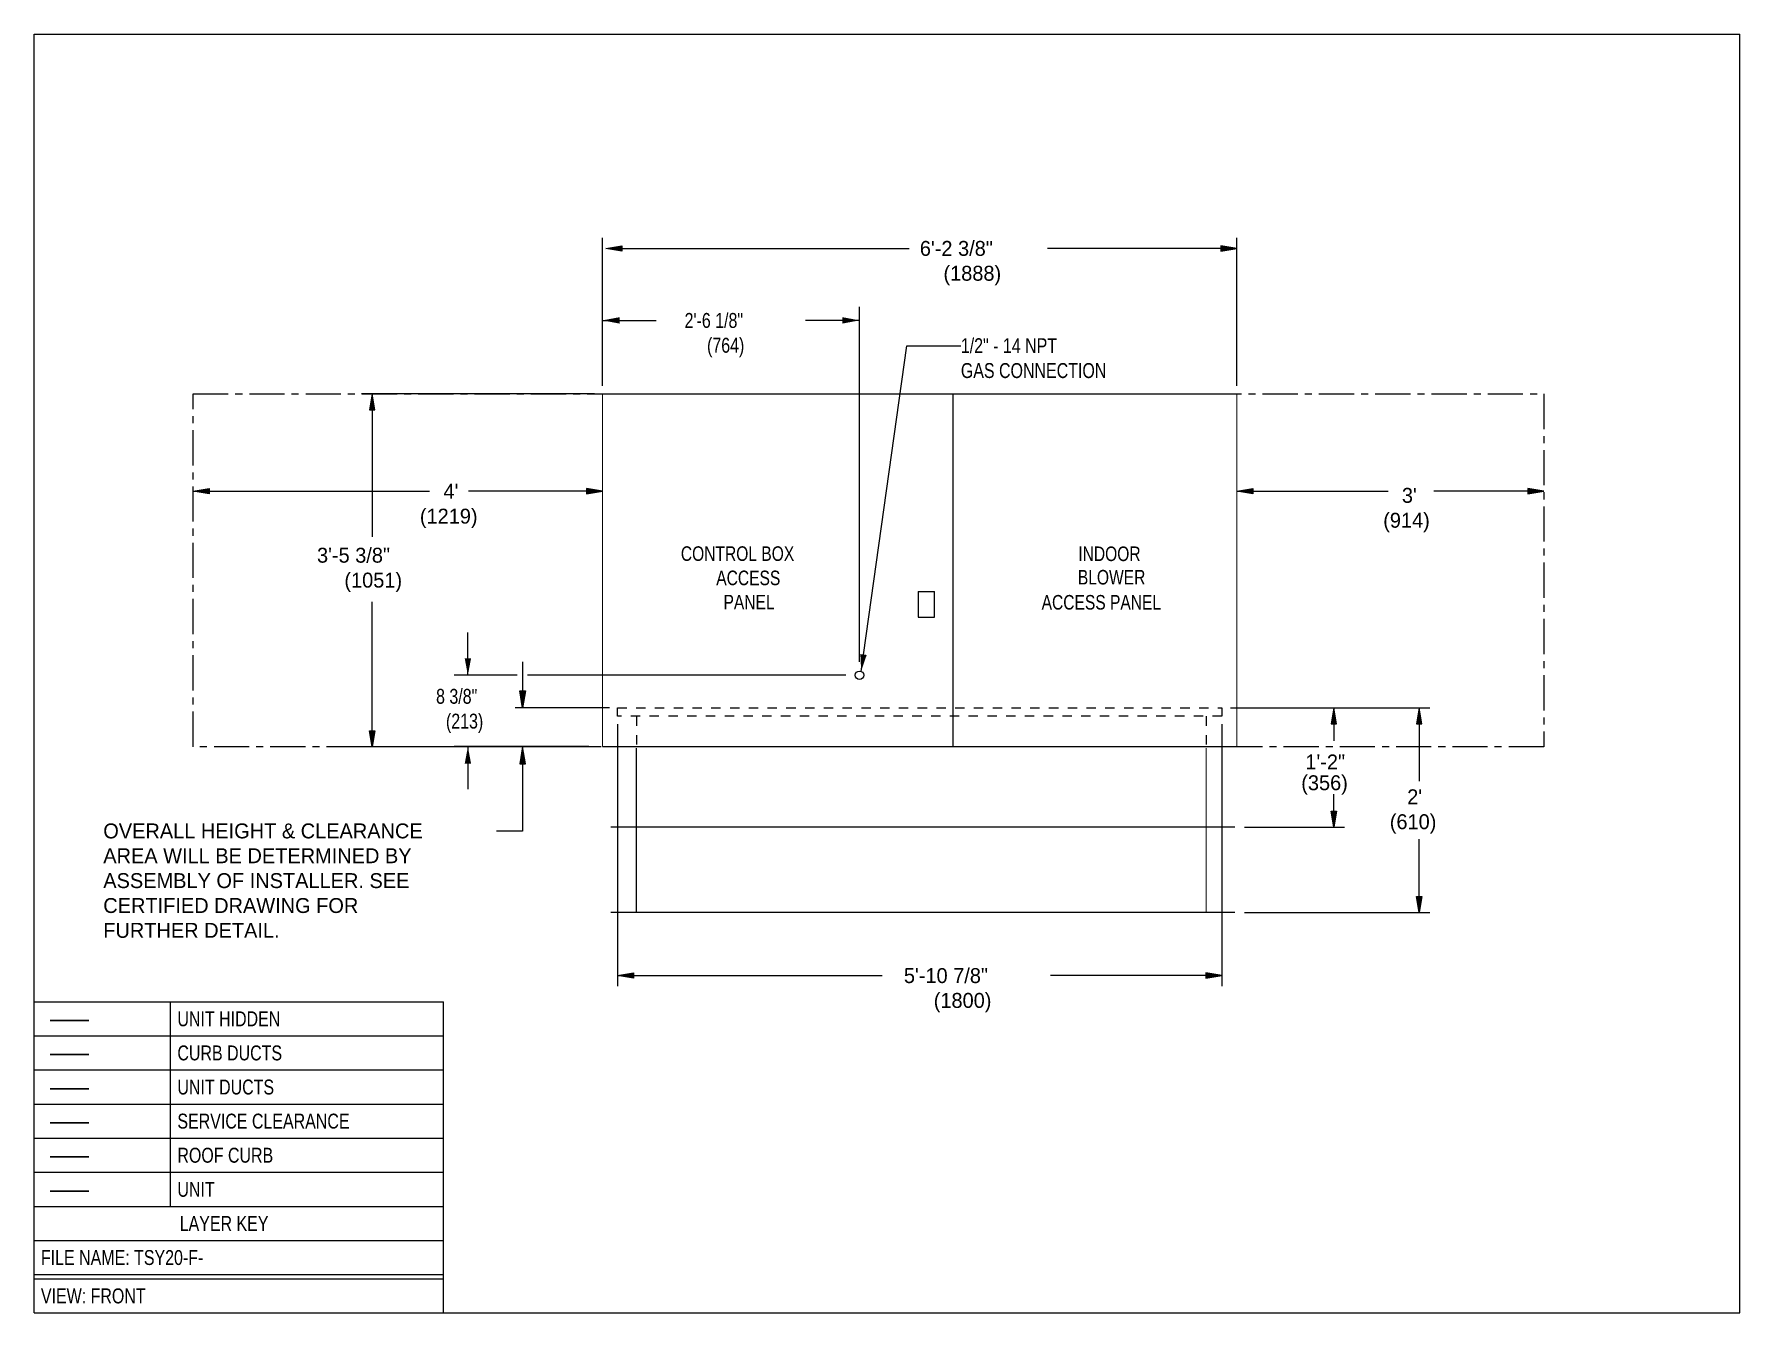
# Model space of a CAD drawing. Extents: x 0 to 200, y 0 to 150.
import ezdxf

# ---------------------------------------------------------------- set-up
doc = ezdxf.new("R2010")
doc.units = 0
doc.header["$LTSCALE"] = 11
doc.linetypes.add('CENTER', pattern=[0.6, 0.375, -0.075, 0.075, -0.075])
doc.linetypes.add('HIDDEN', pattern=[0.2, 0.1, -0.1])
doc.layers.get('0').update_dxf_attribs({"linetype": 'CONTINUOUS'})
for name, color, linetype in [('CURB-14', 6, 'CONTINUOUS'), ('CURB-14-DIM', 6, 'CONTINUOUS'), ('CURB-24', 6, 'CONTINUOUS'), ('CURB-24-DIM', 6, 'CONTINUOUS'), ('NOTES', 1, 'CONTINUOUS'), ('SERVCLEAR', 1, 'CONTINUOUS'), ('SERVCLRDIM', 1, 'CONTINUOUS'), ('UNIT-DIM', 7, 'CONTINUOUS'), ('UNIT-SOL', 7, 'CONTINUOUS')]:
    doc.layers.add(name, color=color, linetype=linetype)
doc.styles.get("Standard").update_dxf_attribs({"font": 'txt', "width": 0.8})
doc.styles.add('TEXTSTYLE_2', font='txt')
doc.styles.add('TEXTSTYLE_3', font='txt', dxfattribs={"width": 8})
doc.dimstyles.get("Standard").update_dxf_attribs({"dimtxt": 2, "dimasz": 2, "dimexe": 1.5875, "dimexo": 1.5875, "dimgap": 0.09, "dimtad": 0, "dimtih": 1, "dimtoh": 1, "dimzin": 4, "dimblk": '_FILLED', "dimblk1": '_FILLED', "dimblk2": '_FILLED', "dimcen": 0.09, "dimazin": 3, "dimtol": 1, "dimtp": 0.03, "dimtm": 0.03, "dimtfac": 1, "dimtofl": 0, "dimtmove": 0, "dimatfit": 3})

# ---------------------------------------------------------------- blocks, each defined once
blk = doc.blocks.new('*U3')
at = {"layer": 'UNIT-DIM', "color": 7, "width": 0.8}
for s, p in [(' 2\'-6 1/8"', (75.75, 115.54)), ('(764)', (78.9, 112.63))]:
    blk.add_text(s, height=1.75, dxfattribs=at).set_placement(p)
blk = doc.blocks.new('_FILLED')
at = {"color": 0, "linetype": 'BYBLOCK'}
blk.add_solid([(0, 0), (-1, 0.1875), (-1, -0.1875)], dxfattribs=at)
blk = doc.blocks.new('*D1')
at = {"layer": 'UNIT-DIM', "color": 7, "linetype": 'CONTINUOUS'}
for p, q in [((66.64, 115.54), (66.64, 118.01)), ((96.77, 115.54), (96.77, 118.01)), ((66.64, 116.42), (72.95, 116.42)), ((96.77, 116.42), (90.45, 116.42)), ((66.64, 109.39), (66.64, 115.54)), ((96.77, 76.38), (96.77, 115.54))]:
    blk.add_line(p, q, dxfattribs=at)
blk.add_blockref('*U3', (0, 0))
at = {"layer": 'UNIT-DIM', "color": 7, "linetype": 'CONTINUOUS', "xscale": 2, "yscale": 2, "zscale": 2, "rotation": 180}
blk.add_blockref('_FILLED', (66.64, 116.42), dxfattribs=at)
at = {"layer": 'UNIT-DIM', "color": 7, "linetype": 'CONTINUOUS', "xscale": 2, "yscale": 2, "zscale": 2}
blk.add_blockref('_FILLED', (96.77, 116.42), dxfattribs=at)
blk = doc.blocks.new('*U4')
at = {"layer": 'UNIT-DIM', "color": 7, "width": 0.8}
for s, p in [('8 3/8"', (47.13, 71.45)), ('(213)', (48.29, 68.54))]:
    blk.add_text(s, height=1.75, dxfattribs=at).set_placement(p)
blk = doc.blocks.new('*D2')
at = {"layer": 'UNIT-DIM', "color": 7, "linetype": 'CONTINUOUS'}
for p, q in [((50.86, 74.79), (50.86, 79.79)), ((56.64, 74.79), (49.27, 74.79)), ((95.18, 74.79), (57.86, 74.79)), ((65.05, 66.42), (49.27, 66.42)), ((50.86, 66.42), (50.86, 61.42))]:
    blk.add_line(p, q, dxfattribs=at)
blk.add_blockref('*U4', (0, 0))
at = {"layer": 'UNIT-DIM', "color": 7, "linetype": 'CONTINUOUS', "xscale": 2, "yscale": 2, "zscale": 2}
for p, rotation in [((50.86, 74.79), 270), ((50.86, 66.42), 90)]:
    blk.add_blockref('_FILLED', p, dxfattribs=dict(at, rotation=rotation))
blk = doc.blocks.new('*U5')
at = {"layer": 'SERVCLRDIM', "color": 1, "style": 'TEXTSTYLE_2'}
for s, p in [('OVERALL HEIGHT & CLEARANCE', (8.11, 55.66)), ('AREA WILL BE DETERMINED BY', (8.11, 52.75)), ('ASSEMBLY OF INSTALLER. SEE', (8.11, 49.83)), ('CERTIFIED DRAWING FOR', (8.11, 46.91)), ('FURTHER DETAIL.', (8.11, 44))]:
    blk.add_text(s, height=1.75, dxfattribs=at).set_placement(p)
blk = doc.blocks.new('*U6')
at = {"layer": 'CURB-14-DIM', "color": 6, "style": 'TEXTSTYLE_2'}
blk.add_text('1\'-2"', height=1.75, dxfattribs=at).set_placement((149.05, 63.75))
blk = doc.blocks.new('*U7')
at = {"layer": 'CURB-14-DIM', "color": 6, "style": 'TEXTSTYLE_2'}
blk.add_text('5\'-10 7/8"', height=1.75, dxfattribs=at).set_placement((101.98, 38.69))
blk = doc.blocks.new('*U8')
at = {"layer": 'UNIT-DIM', "color": 7, "style": 'TEXTSTYLE_2'}
blk.add_text('3\'-5 3/8"', height=1.75, dxfattribs=at).set_placement((33.17, 88))
blk = doc.blocks.new('*U9')
at = {"layer": 'UNIT-DIM', "color": 7, "style": 'TEXTSTYLE_2'}
blk.add_text('6\'-2 3/8"', height=1.75, dxfattribs=at).set_placement((103.85, 123.99))
blk = doc.blocks.new('*U10')
at = {"layer": 'UNIT-DIM', "color": 7, "style": 'TEXTSTYLE_2'}
blk.add_text('(1051)', height=1.75, dxfattribs=at).set_placement((36.38, 85.08))
blk = doc.blocks.new('*U11')
at = {"layer": 'UNIT-DIM', "color": 7, "style": 'TEXTSTYLE_2'}
blk.add_text('(1888)', height=1.75, dxfattribs=at).set_placement((106.62, 121.07))
blk = doc.blocks.new('*U12')
at = {"layer": 'CURB-14-DIM', "color": 6, "style": 'TEXTSTYLE_2'}
blk.add_text('(356)', height=1.75, dxfattribs=at).set_placement((148.57, 61.31))
blk = doc.blocks.new('*U13')
at = {"layer": 'CURB-14-DIM', "color": 6, "style": 'TEXTSTYLE_2'}
blk.add_text('(1800)', height=1.75, dxfattribs=at).set_placement((105.48, 35.78))
blk = doc.blocks.new('*U14')
at = {"layer": 'CURB-24-DIM', "color": 6, "style": 'TEXTSTYLE_2'}
blk.add_text('(1800)', height=1.75, dxfattribs=at).set_placement((105.48, 35.78))
blk = doc.blocks.new('*U15')
at = {"layer": 'CURB-24-DIM', "color": 6, "style": 'TEXTSTYLE_2'}
blk.add_text('5\'-10 7/8"', height=1.75, dxfattribs=at).set_placement((101.98, 38.69))
blk = doc.blocks.new('*U16')
at = {"layer": 'CURB-24-DIM', "color": 6, "style": 'TEXTSTYLE_2'}
blk.add_text("2'", height=1.75, dxfattribs=at).set_placement((160.99, 59.66))
blk = doc.blocks.new('*U17')
at = {"layer": 'CURB-24-DIM', "color": 6, "style": 'TEXTSTYLE_2'}
blk.add_text('(610)', height=1.75, dxfattribs=at).set_placement((158.95, 56.74))
blk = doc.blocks.new('*U18')
at = {"layer": 'SERVCLRDIM', "color": 1, "style": 'TEXTSTYLE_2'}
blk.add_text("3'", height=1.75, dxfattribs=at).set_placement((160.37, 95.02))
blk = doc.blocks.new('*U19')
at = {"layer": 'SERVCLRDIM', "color": 1, "style": 'TEXTSTYLE_2'}
blk.add_text("4'", height=1.75, dxfattribs=at).set_placement((48, 95.5))
blk = doc.blocks.new('*U20')
at = {"layer": 'SERVCLRDIM', "color": 1, "style": 'TEXTSTYLE_2'}
blk.add_text('(914)', height=1.75, dxfattribs=at).set_placement((158.18, 92.1))
blk = doc.blocks.new('*U21')
at = {"layer": 'SERVCLRDIM', "color": 1, "style": 'TEXTSTYLE_2'}
blk.add_text('(1219)', height=1.75, dxfattribs=at).set_placement((45.23, 92.58))
blk = doc.blocks.new('*U22')
at = {"layer": 'NOTES', "color": 1, "width": 0.8}
blk.add_text('VIEW: FRONT', height=1.75, dxfattribs=at).set_placement((0.8, 1.12))
blk = doc.blocks.new('*U23')
at = {"layer": 'NOTES', "color": 1, "width": 0.8}
blk.add_text('FILE NAME: TSY20-F-', height=1.75, dxfattribs=at).set_placement((0.8, 5.62))
blk = doc.blocks.new('*U24')
at = {"layer": 'NOTES', "color": 1, "width": 0.8}
blk.add_text('LAYER KEY', height=1.75, dxfattribs=at).set_placement((17.07, 9.62))
blk = doc.blocks.new('*U25')
at = {"layer": 'NOTES', "color": 7, "style": 'TEXTSTYLE_3', "width": 8}
blk.add_text('-', height=1.75, dxfattribs=at).set_placement((1.03, 13.62))
blk = doc.blocks.new('*U26')
at = {"layer": 'NOTES', "color": 1, "width": 0.8}
blk.add_text('UNIT', height=1.75, dxfattribs=at).set_placement((16.8, 13.62))
blk = doc.blocks.new('*U27')
at = {"layer": 'NOTES', "color": 6, "style": 'TEXTSTYLE_3', "width": 8}
blk.add_text('-', height=1.75, dxfattribs=at).set_placement((1.03, 17.62))
blk = doc.blocks.new('*U28')
at = {"layer": 'NOTES', "color": 1, "width": 0.8}
blk.add_text('ROOF CURB', height=1.75, dxfattribs=at).set_placement((16.8, 17.62))
blk = doc.blocks.new('*U29')
at = {"layer": 'NOTES', "color": 1, "style": 'TEXTSTYLE_3', "width": 8}
blk.add_text('-', height=1.75, dxfattribs=at).set_placement((1.03, 21.62))
blk = doc.blocks.new('*U30')
at = {"layer": 'NOTES', "color": 1, "width": 0.8}
blk.add_text('SERVICE CLEARANCE', height=1.75, dxfattribs=at).set_placement((16.8, 21.62))
blk = doc.blocks.new('*U31')
at = {"layer": 'NOTES', "color": 2, "style": 'TEXTSTYLE_3', "width": 8}
blk.add_text('-', height=1.75, dxfattribs=at).set_placement((1.03, 25.62))
blk = doc.blocks.new('*U32')
at = {"layer": 'NOTES', "color": 1, "width": 0.8}
blk.add_text('UNIT DUCTS', height=1.75, dxfattribs=at).set_placement((16.8, 25.62))
blk = doc.blocks.new('*U33')
at = {"layer": 'NOTES', "color": 5, "style": 'TEXTSTYLE_3', "width": 8}
blk.add_text('-', height=1.75, dxfattribs=at).set_placement((1.03, 29.62))
blk = doc.blocks.new('*U34')
at = {"layer": 'NOTES', "color": 1, "width": 0.8}
blk.add_text('CURB DUCTS', height=1.75, dxfattribs=at).set_placement((16.8, 29.62))
blk = doc.blocks.new('*U35')
at = {"layer": 'NOTES', "color": 9, "style": 'TEXTSTYLE_3', "width": 8}
blk.add_text('-', height=1.75, dxfattribs=at).set_placement((1.03, 33.62))
blk = doc.blocks.new('*U36')
at = {"layer": 'NOTES', "color": 1, "width": 0.8}
blk.add_text('UNIT HIDDEN', height=1.75, dxfattribs=at).set_placement((16.8, 33.62))
blk = doc.blocks.new('*U37')
at = {"layer": 'NOTES', "color": 1, "width": 0.8}
for s, p in [('1/2" - 14 NPT', (108.66, 112.58)), ('GAS CONNECTION', (108.66, 109.66))]:
    blk.add_text(s, height=1.75, dxfattribs=at).set_placement(p)
blk = doc.blocks.new('*U38')
at = {"layer": 'NOTES', "color": 1, "width": 0.8}
blk.add_text('CONTROL BOX', height=1.7069, dxfattribs=at).set_placement((75.83, 88.21))
blk = doc.blocks.new('*U39')
at = {"layer": 'NOTES', "color": 1, "width": 0.8}
blk.add_text('ACCESS', height=1.707, dxfattribs=at).set_placement((79.98, 85.36))
blk = doc.blocks.new('*U40')
at = {"layer": 'NOTES', "color": 1, "width": 0.8}
blk.add_text('PANEL', height=1.707, dxfattribs=at).set_placement((80.83, 82.52))
blk = doc.blocks.new('*U41')
at = {"layer": 'NOTES', "color": 1, "width": 0.8}
blk.add_text('INDOOR', height=1.707, dxfattribs=at).set_placement((122.43, 88.19))
blk = doc.blocks.new('*U42')
at = {"layer": 'NOTES', "color": 1, "width": 0.8}
blk.add_text('BLOWER', height=1.707, dxfattribs=at).set_placement((122.38, 85.44))
blk = doc.blocks.new('*U43')
at = {"layer": 'NOTES', "color": 1, "width": 0.8}
blk.add_text('ACCESS PANEL', height=1.7069, dxfattribs=at).set_placement((118.13, 82.5))

msp = doc.modelspace()

# ---------------------------------------------------------------- linework, layer by layer
at = {"color": 7, "linetype": 'CONTINUOUS'}
for p, q in [((0, 0), (0, 150)), ((0, 150), (200, 150)), ((200, 0), (200, 150)), ((0, 0), (200, 0))]:
    msp.add_line(p, q, dxfattribs=at)
at = {"layer": 'CURB-14', "color": 8, "linetype": 'HIDDEN'}
for p, q in [((68.392, 69.979), (68.392, 70.979)), ((68.392, 70.979), (139.267, 70.979)), ((139.267, 70.979), (139.267, 69.979)), ((139.267, 69.979), (68.392, 69.979)), ((70.611, 69.979), (70.611, 66.573)), ((137.423, 69.979), (137.423, 66.573))]:
    msp.add_line(p, q, dxfattribs=at)
at = {"layer": 'CURB-14', "color": 6, "linetype": 'CONTINUOUS', "const_width": 0.15}
for points in [[(70.611, 66.261), (70.611, 56.979)], [(137.423, 66.261), (137.423, 56.979)], [(67.611, 56.979), (140.798, 56.979)]]:
    msp.add_lwpolyline(points, dxfattribs=at)
at = {"layer": 'CURB-14-DIM', "color": 6, "linetype": 'CONTINUOUS'}
for p, q in [((140.285, 70.979), (153.636, 70.979)), ((152.386, 70.979), (152.074, 69.104)), ((152.386, 70.979), (152.386, 67.106)), ((152.699, 69.104), (152.386, 70.979)), ((68.392, 69.041), (68.392, 38.319)), ((139.267, 69.041), (139.267, 38.319)), ((152.074, 69.104), (152.699, 69.104)), ((152.386, 57.876), (152.386, 60.851)), ((152.074, 58.854), (152.699, 58.854)), ((152.386, 56.979), (152.074, 58.854)), ((152.699, 58.854), (152.386, 56.979)), ((141.905, 56.979), (153.636, 56.979)), ((68.392, 39.569), (70.267, 39.882)), ((68.392, 39.569), (99.437, 39.569)), ((70.267, 39.257), (68.392, 39.569)), ((70.267, 39.882), (70.267, 39.257)), ((139.267, 39.569), (119.181, 39.569)), ((139.267, 39.569), (137.392, 39.882)), ((137.392, 39.882), (137.392, 39.257)), ((137.392, 39.257), (139.267, 39.569))]:
    msp.add_line(p, q, dxfattribs=at)
for points in [[(152.699, 69.104), (152.074, 69.104), (152.386, 70.979)], [(152.699, 58.854), (152.386, 56.979), (152.074, 58.854)], [(70.267, 39.257), (68.392, 39.569), (70.267, 39.882)], [(137.392, 39.257), (137.392, 39.882), (139.267, 39.569)]]:
    msp.add_solid(points, dxfattribs=at)
at = {"layer": 'CURB-24', "color": 8, "linetype": 'HIDDEN'}
for p, q in [((68.392, 69.979), (68.392, 70.979)), ((68.392, 70.979), (139.267, 70.979)), ((139.267, 70.979), (139.267, 69.979)), ((139.267, 69.979), (68.392, 69.979)), ((70.611, 69.979), (70.611, 66.573)), ((137.423, 69.979), (137.423, 66.573))]:
    msp.add_line(p, q, dxfattribs=at)
at = {"layer": 'CURB-24', "color": 6, "linetype": 'CONTINUOUS', "const_width": 0.15}
for points in [[(70.611, 66.261), (70.611, 46.979)], [(137.423, 66.261), (137.423, 46.979)], [(67.611, 46.979), (140.798, 46.979)]]:
    msp.add_lwpolyline(points, dxfattribs=at)
at = {"layer": 'CURB-24-DIM', "color": 6, "linetype": 'CONTINUOUS'}
for p, q in [((142.455, 70.979), (163.636, 70.979)), ((162.386, 70.979), (162.074, 69.104)), ((162.386, 70.979), (162.386, 62.373)), ((162.699, 69.104), (162.386, 70.979)), ((68.392, 69.041), (68.392, 38.319)), ((139.267, 69.041), (139.267, 38.319)), ((162.074, 69.104), (162.699, 69.104)), ((162.386, 47.609), (162.386, 55.584)), ((162.074, 48.854), (162.699, 48.854)), ((162.386, 46.979), (162.074, 48.854)), ((162.699, 48.854), (162.386, 46.979)), ((141.905, 46.979), (163.636, 46.979)), ((68.392, 39.569), (70.267, 39.882)), ((70.267, 39.257), (68.392, 39.569)), ((70.267, 39.882), (70.267, 39.257)), ((70.642, 39.569), (99.437, 39.569)), ((137.392, 39.569), (119.181, 39.569)), ((139.267, 39.569), (137.392, 39.882)), ((137.392, 39.882), (137.392, 39.257)), ((137.392, 39.257), (139.267, 39.569))]:
    msp.add_line(p, q, dxfattribs=at)
for points in [[(162.699, 69.104), (162.074, 69.104), (162.386, 70.979)], [(162.699, 48.854), (162.386, 46.979), (162.074, 48.854)], [(70.267, 39.257), (68.392, 39.569), (70.267, 39.882)], [(137.392, 39.257), (137.392, 39.882), (139.267, 39.569)]]:
    msp.add_solid(points, dxfattribs=at)
at = {"layer": 'NOTES', "color": 1, "linetype": 'CONTINUOUS'}
for p, q in [((96.971, 75.248), (102.313, 113.452)), ((102.313, 113.452), (108.663, 113.452)), ((0, 0), (0, 36.494)), ((0, 36.494), (48, 36.494)), ((16, 12.498), (16, 36.494)), ((48, 0), (48, 36.494)), ((0, 32.495), (48, 32.495)), ((0, 28.496), (48, 28.496)), ((0, 24.496), (48, 24.496)), ((0, 20.497), (48, 20.497)), ((0, 16.497), (48, 16.497)), ((0, 12.498), (48, 12.498)), ((0, 8.499), (48, 8.499)), ((0, 4.499), (48, 4.499)), ((0, 3.999), (48, 3.999)), ((0, 0), (48, 0))]:
    msp.add_line(p, q, dxfattribs=at)
msp.add_solid([(96.877, 77.28), (96.971, 75.248), (97.619, 77.177)], dxfattribs=at)
at = {"layer": 'SERVCLEAR', "color": 1, "linetype": 'CENTER'}
for p, q in [((18.642, 66.416), (18.642, 107.801)), ((18.642, 107.801), (177.017, 107.801)), ((177.017, 107.801), (177.017, 66.416)), ((177.017, 66.416), (18.642, 66.416))]:
    msp.add_line(p, q, dxfattribs=at)
at = {"layer": 'SERVCLRDIM', "color": 1, "linetype": 'CONTINUOUS'}
for p, q in [((18.642, 96.375), (20.517, 96.688)), ((20.517, 96.063), (18.642, 96.375)), ((18.642, 96.375), (46.371, 96.375)), ((20.517, 96.688), (20.517, 96.063)), ((66.642, 96.375), (50.913, 96.375)), ((64.767, 96.688), (64.767, 96.063)), ((66.642, 96.375), (64.767, 96.688)), ((64.767, 96.063), (66.642, 96.375)), ((141.017, 96.375), (142.892, 96.688)), ((141.017, 96.375), (158.767, 96.375)), ((142.892, 96.063), (141.017, 96.375)), ((142.892, 96.688), (142.892, 96.063)), ((177.017, 96.375), (164.105, 96.375)), ((177.017, 96.375), (175.142, 96.688)), ((175.142, 96.688), (175.142, 96.063)), ((175.142, 96.063), (177.017, 96.375)), ((57.278, 76.349), (57.278, 70.976)), ((57.278, 70.976), (56.944, 72.976)), ((56.944, 72.976), (57.611, 72.976)), ((57.611, 72.976), (57.278, 70.976)), ((67.455, 70.976), (56.403, 70.976)), ((57.278, 66.416), (56.944, 64.416)), ((57.278, 66.416), (57.278, 56.498)), ((57.611, 64.416), (57.278, 66.416)), ((56.944, 64.416), (57.611, 64.416)), ((57.278, 56.498), (54.233, 56.498))]:
    msp.add_line(p, q, dxfattribs=at)
for points in [[(20.517, 96.063), (18.642, 96.375), (20.517, 96.688)], [(64.767, 96.063), (64.767, 96.688), (66.642, 96.375)], [(142.892, 96.063), (141.017, 96.375), (142.892, 96.688)], [(175.142, 96.063), (175.142, 96.688), (177.017, 96.375)], [(57.611, 72.976), (57.278, 70.976), (56.944, 72.976)], [(57.611, 64.416), (56.944, 64.416), (57.278, 66.416)]]:
    msp.add_solid(points, dxfattribs=at)
at = {"layer": 'UNIT-DIM', "color": 7, "linetype": 'CONTINUOUS'}
for p, q in [((66.642, 108.739), (66.642, 126.111)), ((141.017, 108.739), (141.017, 126.111)), ((67.017, 124.861), (68.892, 125.173)), ((68.892, 124.548), (67.017, 124.861)), ((68.517, 124.861), (102.601, 124.861)), ((68.892, 125.173), (68.892, 124.548)), ((141.017, 124.861), (118.809, 124.861)), ((139.142, 125.173), (139.142, 124.548)), ((141.017, 124.861), (139.142, 125.173)), ((139.142, 124.548), (141.017, 124.861)), ((65.705, 107.801), (38.402, 107.801)), ((39.652, 107.801), (39.339, 105.926)), ((39.964, 105.926), (39.652, 107.801)), ((39.652, 107.724), (39.652, 91.02)), ((39.339, 105.926), (39.964, 105.926)), ((39.652, 66.793), (39.652, 83.424)), ((39.652, 66.416), (39.339, 68.291)), ((39.339, 68.291), (39.964, 68.291)), ((39.964, 68.291), (39.652, 66.416)), ((65.705, 66.416), (38.402, 66.416))]:
    msp.add_line(p, q, dxfattribs=at)
for points in [[(68.892, 124.548), (67.017, 124.861), (68.892, 125.173)], [(139.142, 124.548), (139.142, 125.173), (141.017, 124.861)], [(39.964, 105.926), (39.339, 105.926), (39.652, 107.801)], [(39.964, 68.291), (39.652, 66.416), (39.339, 68.291)]]:
    msp.add_solid(points, dxfattribs=at)
at = {"layer": 'UNIT-SOL', "color": 7, "linetype": 'CONTINUOUS'}
for p, q in [((107.737, 107.801), (107.737, 66.416)), ((103.642, 84.627), (103.642, 81.605)), ((103.642, 84.627), (105.58, 84.627)), ((105.58, 81.605), (105.58, 84.627)), ((103.642, 81.605), (105.58, 81.605))]:
    msp.add_line(p, q, dxfattribs=at)
at = {"layer": 'UNIT-SOL', "color": 7, "linetype": 'CONTINUOUS', "const_width": 0.15}
for points in [[(66.642, 107.801), (66.642, 66.416)], [(141.017, 107.801), (66.642, 107.801)], [(141.017, 66.416), (141.017, 107.801)], [(66.642, 66.416), (141.017, 66.416)]]:
    msp.add_lwpolyline(points, dxfattribs=at)
at = {"layer": 'UNIT-SOL', "color": 7, "linetype": 'CONTINUOUS'}
msp.add_circle((96.767, 74.791), 0.5, dxfattribs=at)

# ---------------------------------------------------------------- block references
for name in ['*U9', '*U11', '*U37', '*U19', '*U18', '*U21', '*U20', '*U8', '*U38', '*U41', '*U10', '*U39', '*U42', '*U40', '*U43', '*U6', '*U12', '*U16', '*U17', '*U5', '*U7', '*U15', '*U13', '*U14', '*U35', '*U36', '*U33', '*U34', '*U31', '*U32', '*U29', '*U30', '*U27', '*U28', '*U25', '*U26', '*U24', '*U23', '*U22']:
    msp.add_blockref(name, (0, 0))

# ---------------------------------------------------------------- dimensions: what is measured, and where the dimension line sits
at = {"layer": 'UNIT-DIM', "color": 7, "linetype": 'CONTINUOUS'}
dim = msp.add_linear_dim(base=(96.767, 116.419), p1=(66.642, 107.801), p2=(96.767, 74.791), text=' 2\'-6 1/8"\\P(764)', dimstyle='Standard', dxfattribs=at)
dim.commit()
dim.dimension.update_dxf_attribs({"geometry": '*D1', "text_midpoint": (81.705, 115.106), "dimtype": 128})
dim = msp.add_linear_dim(base=(50.86, 74.791), p1=(66.642, 66.416), p2=(96.767, 74.791), angle=90, text='8 3/8"\\P(213)', dimstyle='Standard', dxfattribs=at)
dim.commit()
dim.dimension.update_dxf_attribs({"geometry": '*D2', "text_midpoint": (50.86, 71.015), "dimtype": 128})

doc.saveas('drawing.dxf')
